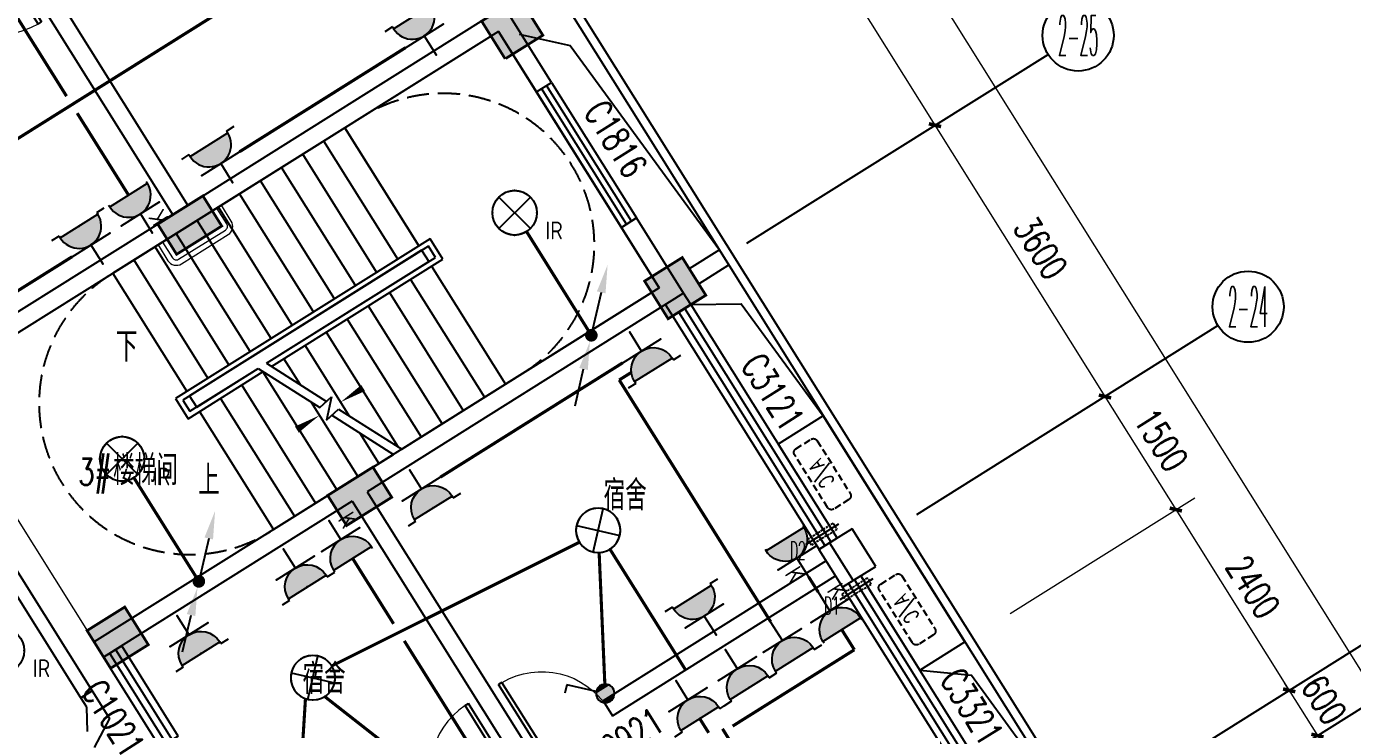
# Model space of a CAD drawing. Extents: x -9422388 to 15610651, y -1992469 to 953794.
# Drawn here: x -2627196 to -2612281, y -198833 to -190929 of the extents above; entities that cross this region are included whole.
import ezdxf
from ezdxf.enums import TextEntityAlignment as Align

# ---------------------------------------------------------------- set-up
doc = ezdxf.new("R2010")
doc.units = 0
doc.header["$LTSCALE"] = 1000
for name, pattern in [('( Hidden )', [0.375, 0.25, -0.125]), ('ACAD_ISO04W100', [30, 24, -3, 0, -3]), ('DASH', [0.35, 0.25, -0.1])]:
    doc.linetypes.add(name, pattern=pattern)
for name, color, linetype in [('A-ANNO-TEXT', 7, 'Continuous'), ('A-ELEV-LIN-0.3', 30, 'Continuous'), ('A-ELEV-LIN-0.4', 40, 'Continuous'), ('A-FLOR-HVAC', 4, 'Continuous'), ('A-FLOR-OTHER1-ON', 253, 'Continuous'), ('A-FLOR-OTHER2-ON', 83, 'Continuous'), ('A-SECT-DOOR', 141, 'Continuous'), ('AXIS', 3, 'Continuous'), ('AXIS_TEXT', 7, 'Continuous'), ('C-KZ', 2, 'Continuous'), ('C-Z-HATCH', 253, 'Continuous'), ('CABLETRAY', 4, 'Continuous'), ('COLUMN', 9, 'Continuous'), ('DIM_SYMB', 3, 'Continuous'), ('EQUIP-插座', 3, 'Continuous'), ('EQUIP-照明', 3, 'Continuous'), ('LWIRE', 4, 'Continuous'), ('PUB_TEXT', 7, 'Continuous'), ('STAIR', 2, 'Continuous'), ('TEL_TEXT', 7, 'Continuous'), ('WALL', 9, 'Continuous'), ('WINDOW', 4, 'Continuous'), ('WINDOW_TEXT', 7, 'Continuous'), ('WIRE-插座', 5, 'Continuous'), ('WIRE-照明', 1, 'Continuous')]:
    doc.layers.add(name, color=color, linetype=linetype)
doc.layers.add('建筑底图', color=8, linetype='Continuous', lineweight=5)
doc.styles.add('_SIMPLEX', font='SIMPLEX.shx', dxfattribs={"width": 0.7})
doc.styles.add('_TCH_AXIS', font='COMPLEX', dxfattribs={"bigfont": 'GBCBIG'})
doc.styles.add('_TCH_DIM', font='SIMPLEX', dxfattribs={"bigfont": 'GBCBIG'})
doc.styles.add('_TCH_DIM_T3', font='SIMPLEX', dxfattribs={"width": 0.705882, "bigfont": 'GBCBIG'})
doc.styles.add('_TCH_WINDOW', font='SIMPLEX', dxfattribs={"height": 3.5, "bigfont": 'GBCBIG'})
doc.styles.add('_TEL_ATTDEF', font='GBENOR', dxfattribs={"width": 0.8, "height": 3, "bigfont": 'GBCBIG'})
doc.styles.add('_TEL_DIM', font='SIMPLEX', dxfattribs={"width": 0.8, "height": 3.5, "bigfont": 'HZTXT'})
doc.styles.add('COMPLEX', font='COMPLEX')
doc.styles.get("Standard").update_dxf_attribs({"font": 'gbenor.shx', "bigfont": 'gbcbig.shx'})
doc.dimstyles.new('_TCH_ARCH&&100', dxfattribs={"dimtxt": 297.5, "dimasz": 100, "dimexe": 250, "dimexo": 300, "dimgap": 126.25, "dimtad": 1, "dimdec": 0, "dimzin": 0, "dimdsep": 46, "dimtxsty": '_TCH_DIM_T3', "dimblk": 'ARCHTICK', "dimcen": 0.09, "dimclrt": 7, "dimazin": 2, "dimtfac": 1, "dimtdec": 0, "dimtix": 1, "dimtmove": 2, "dimatfit": 3, "dimfxl": 0, "dimtolj": 1, "dimtzin": 0, "dimarcsym": 0})

# ---------------------------------------------------------------- blocks, each defined once
blk = doc.blocks.new('KTWJ1')
at = {"layer": 'A-FLOR-HVAC', "color": 0, "linetype": '( Hidden )', "ltscale": 0.3}
blk.add_lwpolyline([(152982, -14209, 0.414214), (153032, -14259), (153732, -14259, 0.414214), (153782, -14209), (153782, -14009, 0.414214), (153732, -13959), (153032, -13959, 0.414214), (152982, -14009)], format="xyb", close=True, dxfattribs=at)
at = {"layer": 'A-FLOR-HVAC', "color": 0, "style": '_TCH_WINDOW', "width": 0.705882}
blk.add_text('A/C', height=170, dxfattribs=at).set_placement((153214, -14188))
blk = doc.blocks.new('KTB')
at = {"layer": 'A-SECT-DOOR', "color": 0}
blk.add_lwpolyline([(1070215, -391675), (1070879, -392734), (1071387, -392416), (1069794, -389874), (1069286, -390192), (1069950, -391252)], dxfattribs=at)
at = {"layer": 'A-FLOR-HVAC', "color": 8, "xscale": -1}
for p, rotation in [((976372, -268060), 122.0782976835921), ((977325, -269581), 122.0782976836109)]:
    blk.add_blockref('KTWJ1', p, dxfattribs=dict(at, rotation=rotation))
blk = doc.blocks.new('宿舍楼柱网1')
at = {"layer": 'C-Z-HATCH'}
h = blk.add_hatch(color=0, dxfattribs=at)
h.dxf.hatch_style = 1
h.paths.add_polyline_path([(653505, 155340), (653929, 155605), (653664, 156029), (653240, 155764)])
h = blk.add_hatch(color=0, dxfattribs=at)
h.dxf.hatch_style = 1
h.paths.add_polyline_path([(649809, 153142), (650317, 153460), (650105, 153799), (649597, 153481)])
h = blk.add_hatch(color=0, dxfattribs=at)
h.dxf.hatch_style = 1
h.paths.add_polyline_path([(655338, 152417), (655762, 152682), (655497, 153106), (655073, 152841)])
h = blk.add_hatch(color=0, dxfattribs=at)
h.dxf.hatch_style = 1
h.paths.add_polyline_path([(651721, 150092), (652229, 150410), (652017, 150749), (651509, 150431)])
h = blk.add_hatch(color=0, dxfattribs=at)
h.dxf.hatch_style = 1
h.paths.add_polyline_path([(649067, 148487), (649491, 148752), (649226, 149176), (648802, 148911)])
at = {"layer": 'C-KZ', "color": 0, "const_width": 30}
for points in [[(653510, 155343), (653929, 155605), (653664, 156029), (653240, 155764), (653505, 155340)], [(649809, 153142), (650317, 153460), (650105, 153799), (649597, 153481), (649809, 153142)], [(655338, 152417), (655762, 152682), (655497, 153106), (655073, 152841), (655338, 152417)], [(651721, 150092), (652229, 150410), (652017, 150749), (651509, 150431), (651721, 150092)], [(649067, 148487), (649491, 148752), (649226, 149176), (648802, 148911), (649067, 148487)]]:
    blk.add_lwpolyline(points, dxfattribs=at)
blk = doc.blocks.new('A$C0CF77FE4')
at = {"layer": 'A-FLOR-OTHER2-ON', "color": 0, "linetype": 'ACAD_ISO04W100', "ltscale": 5}
blk.add_line((40, 440), (40, 0), dxfattribs=at)
at = {"layer": 'A-FLOR-OTHER2-ON', "color": 0, "linetype": 'DASH', "ltscale": 0.1}
blk.add_lwpolyline([(0, 390), (80, 390), (80, 50), (0, 50)], close=True, dxfattribs=at)
blk = doc.blocks.new('$DorLib2D$00000001')
at = {"color": 0}
for p, q in [((0.45, 0.975), (0.5, 0.975)), ((0.45, 0), (0.45, 0.975)), ((0.5, 0), (0.5, 0.975)), ((0.5, 0), (0.45, 0))]:
    blk.add_line(p, q, dxfattribs=at)
at = {"color": 0, "lineweight": 13}
blk.add_arc((0.475, 0), 0.975, 91.4693, 180, dxfattribs=at)
blk = doc.blocks.new('$TCHSYS$WIN2D')
at = {"color": 0}
for p, q in [((-0.5, 0.5), (0.5, 0.5)), ((-0.5, 0.5), (-0.5, -0.5)), ((0.5, 0.5), (0.5, -0.5)), ((0.5, 0.1667), (-0.5, 0.1667)), ((0.5, -0.1667), (-0.5, -0.1667)), ((-0.5, -0.5), (0.5, -0.5))]:
    blk.add_line(p, q, dxfattribs=at)
blk = doc.blocks.new('_ArchTick')
at = {"color": 0, "linetype": 'ByBlock', "const_width": 0.4}
blk.add_lwpolyline([(-0.5, -0.5), (0.5, 0.5)], dxfattribs=at)
blk = doc.blocks.new('*D639')
at = {"layer": 'AXIS', "color": 0, "lineweight": -2, "transparency": 16777216}
for p, q in [((1919589, -372524), (1922343, -370798)), ((1922131, -370931), (1935992, -393046)), ((1933450, -394639), (1936204, -392913))]:
    blk.add_line(p, q, dxfattribs=at)
at = {"layer": 'Defpoints', "color": 0, "transparency": 16777216}
for p in [(1919335, -372683), (1935992, -393046), (1933196, -394798)]:
    blk.add_point(p, dxfattribs=at)
at = {"layer": 'AXIS', "color": 0, "lineweight": -2, "transparency": 16777216, "xscale": 100, "yscale": 100, "zscale": 100}
for p, rotation in [((1922131, -370931), 122.0782976762225), ((1935992, -393046), 302.0782976762225)]:
    blk.add_blockref('_ArchTick', p, dxfattribs=dict(at, rotation=rotation))
at = {"layer": 'AXIS', "color": 7, "transparency": 16777216, "insert": (1929295, -381842), "char_height": 297.5, "attachment_point": 5, "rotation": 302.0783, "style": '_TCH_DIM_T3'}
blk.add_mtext('\\A1;26100', dxfattribs=at)
blk = doc.blocks.new('*D640')
at = {"layer": 'AXIS', "color": 0, "lineweight": -2, "transparency": 16777216}
for p, q in [((1933131, -394131), (1935207, -392830)), ((1934996, -392962), (1934942, -392878)), ((1934996, -392962), (1935314, -393471)), ((1933450, -394639), (1935526, -393338)), ((1935314, -393471), (1935367, -393555))]:
    blk.add_line(p, q, dxfattribs=at)
at = {"layer": 'Defpoints', "color": 0, "transparency": 16777216}
for p in [(1935314, -393471), (1932877, -394290), (1933196, -394798)]:
    blk.add_point(p, dxfattribs=at)
at = {"layer": 'AXIS', "color": 0, "lineweight": -2, "transparency": 16777216, "xscale": 100, "yscale": 100, "zscale": 100}
for p, rotation in [((1934996, -392962), 302.0782976762146), ((1935314, -393471), 122.0782976762145)]:
    blk.add_blockref('_ArchTick', p, dxfattribs=dict(at, rotation=rotation))
at = {"layer": 'AXIS', "color": 7, "transparency": 16777216, "insert": (1935388, -393070), "char_height": 297.5, "attachment_point": 5, "rotation": 302.0783, "style": '_TCH_DIM_T3'}
blk.add_mtext('\\A1;600', dxfattribs=at)
blk = doc.blocks.new('*D641')
at = {"layer": 'AXIS', "color": 0, "lineweight": -2, "transparency": 16777216}
for p, q in [((1931857, -392097), (1933933, -390796)), ((1933721, -390929), (1934996, -392962)), ((1933131, -394131), (1935207, -392830))]:
    blk.add_line(p, q, dxfattribs=at)
at = {"layer": 'Defpoints', "color": 0, "transparency": 16777216}
for p in [(1931603, -392256), (1934996, -392962), (1932877, -394290)]:
    blk.add_point(p, dxfattribs=at)
at = {"layer": 'AXIS', "color": 0, "lineweight": -2, "transparency": 16777216, "xscale": 100, "yscale": 100, "zscale": 100}
for p, rotation in [((1933721, -390929), 122.0782976762265), ((1934996, -392962), 302.0782976762264)]:
    blk.add_blockref('_ArchTick', p, dxfattribs=dict(at, rotation=rotation))
at = {"layer": 'AXIS', "color": 7, "transparency": 16777216, "insert": (1934591, -391799), "char_height": 297.5, "attachment_point": 5, "rotation": 302.0783, "style": '_TCH_DIM_T3'}
blk.add_mtext('\\A1;2400', dxfattribs=at)
blk = doc.blocks.new('*D642')
at = {"layer": 'AXIS', "color": 0, "lineweight": -2, "transparency": 16777216}
for p, q in [((1931060, -390826), (1933136, -389525)), ((1932924, -389658), (1933721, -390929)), ((1931857, -392097), (1933933, -390796))]:
    blk.add_line(p, q, dxfattribs=at)
at = {"layer": 'Defpoints', "color": 0, "transparency": 16777216}
for p in [(1930806, -390985), (1933721, -390929), (1931603, -392256)]:
    blk.add_point(p, dxfattribs=at)
at = {"layer": 'AXIS', "color": 0, "lineweight": -2, "transparency": 16777216, "xscale": 100, "yscale": 100, "zscale": 100}
for p, rotation in [((1932924, -389658), 122.0782976762215), ((1933721, -390929), 302.0782976762216)]:
    blk.add_blockref('_ArchTick', p, dxfattribs=dict(at, rotation=rotation))
at = {"layer": 'AXIS', "color": 7, "transparency": 16777216, "insert": (1933556, -390147), "char_height": 297.5, "attachment_point": 5, "rotation": 302.0783, "style": '_TCH_DIM_T3'}
blk.add_mtext('\\A1;1500', dxfattribs=at)
blk = doc.blocks.new('*D643')
at = {"layer": 'AXIS', "color": 0, "lineweight": -2, "transparency": 16777216}
for p, q in [((1929148, -387776), (1931224, -386475)), ((1931012, -386607), (1932924, -389658)), ((1931060, -390826), (1933136, -389525))]:
    blk.add_line(p, q, dxfattribs=at)
at = {"layer": 'Defpoints', "color": 0, "transparency": 16777216}
for p in [(1928894, -387935), (1932924, -389658), (1930806, -390985)]:
    blk.add_point(p, dxfattribs=at)
at = {"layer": 'AXIS', "color": 0, "lineweight": -2, "transparency": 16777216, "xscale": 100, "yscale": 100, "zscale": 100}
for p, rotation in [((1931012, -386607), 122.0782976762219), ((1932924, -389658), 302.0782976762218)]:
    blk.add_blockref('_ArchTick', p, dxfattribs=dict(at, rotation=rotation))
at = {"layer": 'AXIS', "color": 7, "transparency": 16777216, "insert": (1932201, -387987), "char_height": 297.5, "attachment_point": 5, "rotation": 302.0783, "style": '_TCH_DIM_T3'}
blk.add_mtext('\\A1;3600', dxfattribs=at)
blk = doc.blocks.new('*D644')
at = {"layer": 'AXIS', "color": 0, "lineweight": -2, "transparency": 16777216}
for p, q in [((1927237, -384725), (1929312, -383424)), ((1929101, -383557), (1931012, -386607)), ((1929148, -387776), (1931224, -386475))]:
    blk.add_line(p, q, dxfattribs=at)
at = {"layer": 'Defpoints', "color": 0, "transparency": 16777216}
for p in [(1926982, -384885), (1931012, -386607), (1928894, -387935)]:
    blk.add_point(p, dxfattribs=at)
at = {"layer": 'AXIS', "color": 0, "lineweight": -2, "transparency": 16777216, "xscale": 100, "yscale": 100, "zscale": 100}
for p, rotation in [((1929101, -383557), 122.0782976762216), ((1931012, -386607), 302.0782976762216)]:
    blk.add_blockref('_ArchTick', p, dxfattribs=dict(at, rotation=rotation))
at = {"layer": 'AXIS', "color": 7, "transparency": 16777216, "insert": (1930290, -384936), "char_height": 297.5, "attachment_point": 5, "rotation": 302.0783, "style": '_TCH_DIM_T3'}
blk.add_mtext('\\A1;3600', dxfattribs=at)
blk = doc.blocks.new('_AXISO')
at = {"color": 0}
blk.add_circle((0, 0), 0.5, dxfattribs=at)
at = {"layer": 'AXIS_TEXT', "color": 0, "style": 'COMPLEX', "width": 1.041667}
blk.add_attdef('A', text='', height=0.56, dxfattribs=at).set_placement((-0.25, -0.28), (0.25, -0.28), align=Align.FIT)
blk = doc.blocks.new('$equip$00002530')
for p, q in [((-0.354, 0.354), (0.354, -0.354)), ((0.354, 0.354), (-0.354, -0.354))]:
    blk.add_line(p, q)
at = {"const_width": 0.04}
blk.add_lwpolyline([(0, 0.5, -1), (0, -0.5, -1), (0, 0.5, -2.479085)], format="xyb", dxfattribs=at)
blk.add_circle((0, 0), 0.5)
for p in [(0, 0.5), (-0.5, 0), (0.5, 0), (0, -0.5)]:
    blk.add_point(p)
at = {"color": 7, "style": '_TEL_DIM', "flags": 1}
blk.add_attdef('A', text='', height=0.00002, dxfattribs=at).set_placement((0, 0), align=Align.MIDDLE_CENTER)
at = {"color": 7, "style": '_TEL_DIM'}
blk.add_attdef('$TEXT$', text='', height=0.4, dxfattribs=at).set_placement((0.887, -0.396), align=Align.MIDDLE_CENTER)
blk = doc.blocks.new('$TelecSys$00000079')
for p, q in [((0.7, 0.7), (0, 0)), ((0.104, 0.104), (0.104, 0.104)), ((-0.104, -0.104), (-0.104, -0.104))]:
    blk.add_line(p, q)
at = {"const_width": 0.142}
blk.add_lwpolyline([(-0.071, 0, 1), (0.071, 0, 1)], format="xyb", close=True, dxfattribs=at)
blk.add_solid([(0.63, 0.77), (0.77, 0.63), (1.15, 1.15)])
at = {"width": 0.8, "flags": 9}
blk.add_attdef('A', (0, 0), '', height=0.00002, dxfattribs=at)
blk = doc.blocks.new('$TelecSys$00000081')
for p, q in [((0.104, 0.104), (0.104, 0.104)), ((-0.104, -0.104), (-0.104, -0.104)), ((-1.15, -1.15), (-0.55, -0.55))]:
    blk.add_line(p, q)
at = {"const_width": 0.142}
blk.add_lwpolyline([(0.071, 0, 1), (-0.071, 0, 1)], format="xyb", close=True, dxfattribs=at)
blk.add_solid([(-0.62, -0.48), (-0.48, -0.62), (-0.1, -0.1)])
at = {"width": 0.8, "flags": 9}
blk.add_attdef('A', (0, 0), '', height=0.00002, rotation=180, dxfattribs=at)
blk = doc.blocks.new('$equip$00002539')
for p, q in [((-0.354, 0.354), (0.354, -0.354)), ((0.354, 0.354), (-0.354, -0.354))]:
    blk.add_line(p, q)
at = {"const_width": 0.04}
blk.add_lwpolyline([(-0.5, 0, 1), (0.5, 0, 1), (-0.5, 0, 0.911406)], format="xyb", dxfattribs=at)
blk.add_circle((0, 0), 0.5)
for p in [(0, 0.5), (-0.5, 0), (0.5, 0), (0, -0.5)]:
    blk.add_point(p)
at = {"color": 7, "style": '_TEL_DIM', "flags": 1}
blk.add_attdef('A', text='', height=0.00002, dxfattribs=at).set_placement((0, 0), align=Align.MIDDLE_CENTER)
blk = doc.blocks.new('$equip$00001240')
for p, q in [((-0.5, 1.05), (-0.7, 1.05)), ((-0.5, 1.05), (-0.5, 1)), ((-0.5, 1), (0.5, 1)), ((0.5, 1.05), (0.7, 1.05)), ((0.5, 1.05), (0.5, 1)), ((-0.5, 0.5), (0.5, 0.5)), ((0, 0.5), (0, 0))]:
    blk.add_line(p, q)
blk.add_arc((0, 1), 0.5, 180, 0)
for points in [[(0.433, 0.75), (-0.433, 0.75), (0.5, 1), (-0.5, 1)], [(0.25, 0.567), (-0.25, 0.567), (0.433, 0.75), (-0.433, 0.75)], [(0, 0.5), (0, 0.5), (0.25, 0.567), (-0.25, 0.567)]]:
    blk.add_solid(points)
at = {"layer": 'EQUIP-照明'}
for p in [(0, 1), (-0.5, 0.5), (0.5, 0.5), (0, 0)]:
    blk.add_point(p, dxfattribs=at)
at = {"layer": 'EQUIP-照明', "flags": 9}
blk.add_attdef('A', (0, 0), '', height=0.00002, dxfattribs=at)
blk = doc.blocks.new('$equip$00001764')
for p, q in [((-0.5, 1.05), (-0.5, 1)), ((-0.5, 1), (0.5, 1)), ((0.5, 1.05), (0.5, 1)), ((0.5, 0.5), (-0.5, 0.5)), ((0, 0.5), (0, 0))]:
    blk.add_line(p, q)
blk.add_arc((0, 1), 0.5, 180, 0)
for p in [(-0.5, 0.5), (0.5, 0.5), (0, 0)]:
    blk.add_point(p)
for points in [[(0.433, 0.75), (-0.433, 0.75), (0.5, 1), (-0.5, 1)], [(0.25, 0.567), (-0.25, 0.567), (0.433, 0.75), (-0.433, 0.75)], [(0, 0.5), (0, 0.5), (0.25, 0.567), (-0.25, 0.567)]]:
    blk.add_solid(points)
at = {"color": 7, "style": '_TEL_DIM'}
blk.add_attdef('$TEXT$', text='', height=0.4, dxfattribs=at).set_placement((0.303, 0.211), align=Align.MIDDLE_CENTER)
at = {"color": 7, "style": '_TEL_DIM', "flags": 1}
blk.add_attdef('A', text='', height=0.00002, dxfattribs=at).set_placement((0, 0), align=Align.MIDDLE_CENTER)
blk = doc.blocks.new('$equip$00001962')
for p, q in [((0.147, 0.356), (0.625, 0.833)), ((0.625, 0.833), (0.766, 0.692))]:
    blk.add_line(p, q)
blk.add_circle((0, 0.208), 0.208)
for p in [(0, 0.417), (-0.208, 0.208), (0, 0), (0.208, 0.208)]:
    blk.add_point(p)
for points in [[(-0.18, 0.313), (0.18, 0.313), (-0.208, 0.208), (0.208, 0.208)], [(-0.104, 0.389), (0.104, 0.389), (-0.18, 0.313), (0.18, 0.313)], [(0, 0.417), (0, 0.417), (-0.104, 0.389), (0.104, 0.389)], [(-0.18, 0.104), (0.18, 0.104), (-0.208, 0.208), (0.208, 0.208)], [(-0.104, 0.028), (0.104, 0.028), (-0.18, 0.104), (0.18, 0.104)], [(0, 0), (0, 0), (-0.104, 0.028), (0.104, 0.028)]]:
    blk.add_solid(points)
at = {"layer": 'TEL_TEXT', "style": '_TEL_DIM', "flags": 1}
blk.add_attdef('A', text='', height=0.00002, dxfattribs=at).set_placement((0, 0), align=Align.MIDDLE_CENTER)
blk = doc.blocks.new('4444')
at = {"color": 8}
for points in [[(1922273.2, -387953.1), (1922384.5, -388131.2, 0.4142136), (1922536, -388166.2), (1923061.8, -387837.7, 0.4142136), (1923096.8, -387686.1), (1922985.5, -387508)], [(1922324.1, -387921.3), (1922435.3, -388099.4, 0.4142136), (1922504.2, -388115.3), (1923030, -387786.8, 0.4142136), (1923045.9, -387717.9), (1922934.6, -387539.8)]]:
    blk.add_lwpolyline(points, format="xyb", dxfattribs=at)
blk.add_lwpolyline([(1919748.4, -389536.7), (1921554.1, -392417.6)], dxfattribs=at)
at = {"layer": 'A-ELEV-LIN-0.3', "color": 8}
for points in [[(1910300.1, -378228), (1910300.1, -378228, -0.4142136), (1910521.4, -377263.1), (1917469.5, -372908.3, -0.4142136), (1919537.1, -373382.6), (1932807.3, -394555, -0.2728148), (1932848.7, -396077.9), (1928630, -403701.1, -0.2728148), (1927317.5, -404474.7), (1876130.2, -404474.7, -0.4142134), (1874530.2, -402874.7), (1874530.2, -394774.7, -0.4142137), (1875230.2, -394074.7), (1875230.2, -394074.7)], [(1910384.8, -378174.9), (1910384.8, -378174.9, -0.4142136), (1910574.5, -377347.8), (1917522.6, -372993, -0.4142136), (1919452.3, -373435.7), (1932722.6, -394608.1, -0.2728148), (1932761.2, -396029.5), (1928542.5, -403652.6, -0.2728148), (1927317.5, -404374.7), (1904330.2, -404374.7)]]:
    blk.add_lwpolyline(points, format="xyb", dxfattribs=at)
blk.add_lwpolyline([(1928693.1, -388179.2), (1928586.9, -388009.7), (1928248, -388222.1), (1928354.2, -388391.6)], close=True, dxfattribs=at)
at = {"layer": 'A-ELEV-LIN-0.4', "color": 8}
for points in [[(1926336.2, -385585.2), (1926908.4, -385711.6), (1928586.9, -388009.7)], [(1928264.6, -388625.2), (1928830.6, -388615.6), (1929755.2, -389873.8)], [(1930840.1, -392734.4), (1931424.3, -392791.7), (1932570, -394364.6)]]:
    blk.add_lwpolyline(points, dxfattribs=at)
at = {"layer": 'A-FLOR-OTHER1-ON', "color": 8, "linetype": 'DASH'}
for centre, start, end in [((1925481, -387950), 302.07807, 122.0783), ((1922634, -389734.5), 122.07818, 302.0783)]:
    blk.add_arc(centre, 1700, start, end, dxfattribs=at)
at = {"layer": 'AXIS', "color": 8}
for p, q in [((1928894.2, -387935.1), (1932283.5, -385810.8)), ((1930806.1, -390985.5), (1934195.4, -388861.2)), ((1932877.3, -394290), (1936266.6, -392165.7)), ((1933195.9, -394798.4), (1936585.2, -392674.1))]:
    blk.add_line(p, q, dxfattribs=at)
at = {"layer": 'COLUMN', "color": 8}
for p, q in [((1930080.2, -391145.4), (1929826, -391304.7)), ((1930345.7, -391569), (1930080.2, -391145.4)), ((1929826, -391304.7), (1930091.5, -391728.4)), ((1930091.5, -391728.4), (1930345.7, -391569))]:
    blk.add_line(p, q, dxfattribs=at)
at = {"layer": 'DIM_SYMB', "color": 8}
for points in [[(1922077.9, -389035.6, 0, 0, 0), (1925670.6, -386783.8, 0, 0, 0), (1926613.3, -388287.8, 0, 0, 0), (1924325.5, -389721.7, 0, 80, 0), (1924579.7, -389562.4, 0, 0, 0)], [(1923020.6, -390539.6, 0, 0, 0), (1924088.2, -389870.4, 0, 80, 0), (1923834, -390029.7, 0, 0, 0)]]:
    blk.add_lwpolyline(points, format="xyseb", dxfattribs=at)
at = {"layer": 'STAIR', "color": 8}
for p, q in [((1926103.4, -385553.7), (1924374.8, -386637.1)), ((1927909, -388434.6), (1926103.4, -385553.7)), ((1924374.8, -386637.1), (1921765.1, -388272.8)), ((1925206, -387963.1), (1924374.8, -386637.1)), ((1924374.8, -386637.1), (1925206, -387963.1)), ((1924968.7, -388111.8), (1924137.6, -386785.8)), ((1924731.5, -388260.5), (1923900.3, -386934.5)), ((1924494.2, -388409.2), (1923663.1, -387083.2)), ((1924257, -388557.9), (1923425.8, -387231.9)), ((1924019.7, -388706.6), (1923188.6, -387380.6)), ((1923782.5, -388855.3), (1922951.3, -387529.3)), ((1923545.2, -389004), (1922714.1, -387678)), ((1925333.1, -387883.5), (1922469.1, -389678.5)), ((1923308, -389152.7), (1922476.8, -387826.7)), ((1925476.4, -388112.2), (1925333.1, -387883.5)), ((1923070.7, -389301.4), (1922239.6, -387975.4)), ((1925314.1, -387966.2), (1922551.8, -389697.5)), ((1925237.8, -388014), (1922628.1, -389649.7)), ((1925237.8, -388014), (1925317.5, -388141.1)), ((1925393.7, -388093.3), (1925314.1, -387966.2)), ((1922833.5, -389450.1), (1922002.3, -388124.1)), ((1923494.4, -389283.7), (1925393.7, -388093.3)), ((1923494.4, -389283.7), (1925317.5, -388141.1)), ((1923550.4, -389319.4), (1925476.4, -388112.2)), ((1925349.3, -388191.9), (1926180.5, -389518)), ((1925349.3, -388191.9), (1926180.5, -389518)), ((1922596.2, -389598.8), (1921765.1, -388272.8)), ((1925112.1, -388340.6), (1925943.2, -389666.7)), ((1924874.8, -388489.3), (1925706, -389815.4)), ((1926180.5, -389518), (1927909, -388434.6)), ((1924637.6, -388638), (1925468.7, -389964.1)), ((1924400.3, -388786.7), (1925231.5, -390112.8)), ((1924163.1, -388935.4), (1924969.3, -390221.6)), ((1923925.8, -389084.1), (1924419.8, -389872.2)), ((1923688.6, -389232.8), (1923870.4, -389522.8)), ((1922612.5, -389907.3), (1923456.6, -389378.2)), ((1922631.5, -389824.6), (1923400.5, -389342.6)), ((1922707.7, -389776.8), (1923400.5, -389342.6)), ((1923400.5, -389342.6), (1924092.9, -389782.9)), ((1923451.3, -389381.5), (1924282.5, -390707.6)), ((1923494.4, -389283.7), (1924169.2, -389712.9)), ((1923214.1, -389530.2), (1924045.2, -390856.3)), ((1925013.2, -390249.6), (1926180.5, -389518)), ((1922469.1, -389678.5), (1922612.5, -389907.3)), ((1922551.8, -389697.5), (1922631.5, -389824.6)), ((1922707.7, -389776.8), (1922628.1, -389649.7)), ((1922976.8, -389678.9), (1923808, -391005)), ((1923993.9, -389719.9), (1924519.7, -390558.9)), ((1924092.9, -389782.9), (1924224.4, -389662.2)), ((1924224.4, -389662.2), (1924166.4, -389924.8)), ((1922739.6, -389827.6), (1923570.7, -391153.7)), ((1924166.4, -389924.8), (1924304, -389798.6)), ((1924227.7, -389868.6), (1924919.3, -390308.4)), ((1924304, -389798.6), (1925013.2, -390249.6)), ((1924543.3, -390069.3), (1924757, -390410.2)), ((1923570.7, -391153.7), (1924919.3, -390308.4))]:
    blk.add_line(p, q, dxfattribs=at)
at = {"layer": 'WALL', "color": 8}
for p, q in [((1920802.2, -384627.6), (1922607.9, -387508.5)), ((1920632.7, -384733.8), (1922438.4, -387614.7)), ((1926166.6, -385278), (1922607.9, -387508.5)), ((1926697.7, -386125.3), (1926166.6, -385278)), ((1926103.4, -385553.7), (1922629.3, -387731.1)), ((1926103.4, -385553.7), (1926528.2, -386231.5)), ((1926528.2, -386231.5), (1926697.7, -386125.3)), ((1922438.4, -387614.7), (1919642.2, -389367.3)), ((1922629.3, -387731.1), (1919748.4, -389536.7)), ((1927653.6, -387650.5), (1927484.2, -387756.7)), ((1927484.2, -387756.7), (1927909, -388434.6)), ((1928184.7, -388497.8), (1927653.6, -387650.5)), ((1927909, -388434.6), (1924435, -390612)), ((1928184.7, -388497.8), (1924625.9, -390728.3)), ((1928264.4, -388624.9), (1928184.7, -388497.8)), ((1927981.3, -388625.3), (1928061, -388752.4)), ((1928061, -388752.4), (1928264.4, -388624.9)), ((1924435, -390612), (1921554.1, -392417.6)), ((1924625.9, -390728.3), (1926431.6, -393609.2)), ((1924456.5, -390834.5), (1921660.3, -392587.1)), ((1924456.5, -390834.5), (1926262.1, -393715.4)), ((1929826, -391304.7), (1929707.3, -391379.1)), ((1929787, -391506.2), (1927278.9, -393078.1)), ((1929707.3, -391379.1), (1929840.1, -391590.9)), ((1929840.1, -391590.9), (1929972.9, -391802.7)), ((1927385.1, -393247.6), (1929893.2, -391675.6)), ((1929972.9, -391802.7), (1930091.5, -391728.4)), ((1921660.3, -392587.1), (1921554.1, -392417.6)), ((1921660.3, -392587.1), (1921863.7, -392459.6)), ((1927278.9, -393078.1), (1927385.1, -393247.6))]:
    blk.add_line(p, q, dxfattribs=at)
at = {"color": 8}
blk.add_blockref('宿舍楼柱网1', (1272672.3, -541201.1), dxfattribs=at)
at = {"layer": 'A-FLOR-OTHER2-ON', "color": 8, "linetype": 'DASH', "rotation": 122.0783001587689}
blk.add_blockref('A$C0CF77FE4', (1929951.7, -391123.5), dxfattribs=at)
at = {"layer": 'A-FLOR-OTHER2-ON', "color": 8, "linetype": 'DASH', "xscale": -1, "rotation": 122.0783001587689}
blk.add_blockref('A$C0CF77FE4', (1930295.7, -391672.3), dxfattribs=at)
at = {"layer": 'A-SECT-DOOR', "color": 8}
blk.add_blockref('KTB', (859961, 0), dxfattribs=at)
at = {"layer": 'AXIS', "color": 8}
ref = blk.add_blockref('_AXISO', (1932622.4, -385598.4), dxfattribs=dict(at, xscale=800, yscale=800, zscale=800))
ref.add_attrib('A', '2-25', dxfattribs={"layer": 'AXIS_TEXT', "color": 8, "height": 452.55, "style": '_TCH_AXIS', "width": 0.2625}).set_placement((1932396.1, -385824.6), (1932848.7, -385824.6), align=Align.FIT)
ref = blk.add_blockref('_AXISO', (1934534.3, -388648.7), dxfattribs=dict(at, xscale=800, yscale=800, zscale=800))
ref.add_attrib('A', '2-24', dxfattribs={"layer": 'AXIS_TEXT', "color": 8, "height": 452.55, "style": '_TCH_AXIS', "width": 0.256098}).set_placement((1934308, -388875), (1934760.6, -388875), align=Align.FIT)
at = {"layer": 'WINDOW', "color": 8}
ref = blk.add_blockref('$DorLib2D$00000001', (1920113.6, -384941.2), dxfattribs=dict(at, xscale=-900, yscale=900, zscale=-900, rotation=212.0782976762193))
ref.add_attrib('A', 'M0921', (1919870.6, -384826.5), dxfattribs={"layer": 'WINDOW_TEXT', "color": 8, "height": 297.5, "rotation": 32.0783, "style": '_TCH_WINDOW', "width": 0.705882})
ref = blk.add_blockref('$TCHSYS$WIN2D', (1927090.9, -386941), dxfattribs=dict(at, xscale=1800, yscale=-200, zscale=1800, rotation=302.078297676223))
ref.add_attrib('A', 'C1816', (1927054.3, -386456.5), dxfattribs={"layer": 'WINDOW_TEXT', "color": 8, "height": 297.5, "rotation": 302.0783, "style": '_TCH_WINDOW', "width": 0.705882})
ref = blk.add_blockref('$TCHSYS$WIN2D', (1928985.9, -390002), dxfattribs=dict(at, xscale=3100, yscale=240, zscale=3100, rotation=302.0782976762235))
ref.add_attrib('A', 'C3121', (1928820, -389303.3), dxfattribs={"layer": 'WINDOW_TEXT', "color": 8, "height": 297.5, "rotation": 302.0783, "style": '_TCH_WINDOW', "width": 0.705882})
ref = blk.add_blockref('$TCHSYS$WIN2D', (1930937.6, -393115.9), dxfattribs=dict(at, xscale=-3250, yscale=240, zscale=-3250, rotation=302.078297676224))
ref.add_attrib('A', 'C3321', (1931059, -392839.3), dxfattribs={"layer": 'WINDOW_TEXT', "color": 8, "height": 297.5, "rotation": 302.0783, "style": '_TCH_WINDOW', "width": 0.705882})
ref = blk.add_blockref('$TCHSYS$WIN2D', (1922080.3, -393031.3), dxfattribs=dict(at, xscale=-1198.865223037758, yscale=240, zscale=-1198.865223037758, rotation=302.0782976762271))
ref.add_attrib('A', 'C1021', (1921401.9, -392972.7), dxfattribs={"layer": 'WINDOW_TEXT', "color": 8, "height": 297.5, "rotation": 302.0783, "style": '_TCH_WINDOW', "width": 0.705882})
ref = blk.add_blockref('$DorLib2D$00000001', (1926950.7, -393401.9), dxfattribs=dict(at, xscale=900, yscale=-900, zscale=900, rotation=212.078297675984))
ref.add_attrib('A', 'M0921', (1927199.4, -393890.2), dxfattribs={"layer": 'WINDOW_TEXT', "color": 8, "height": 297.5, "rotation": 32.0783, "style": '_TCH_WINDOW', "width": 0.705882})
ref = blk.add_blockref('$DorLib2D$00000001', (1925849.2, -394092.3), dxfattribs=dict(at, xscale=-900, yscale=-900, zscale=-900, rotation=212.0782976759845))
ref.add_attrib('A', 'M0921', (1925740.1, -394762.2), dxfattribs={"layer": 'WINDOW_TEXT', "color": 8, "height": 297.5, "rotation": 32.0783, "style": '_TCH_WINDOW', "width": 0.705882})
at = {"layer": 'A-ANNO-TEXT', "color": 8, "linetype": 'DASH', "style": '_SIMPLEX', "width": 0.5}
for s, p in [('D2', (1929381.5, -391490.1)), ('D1', (1929763.6, -392109.5))]:
    blk.add_text(s, height=200, dxfattribs=at).set_placement(p)
at = {"layer": 'DIM_SYMB', "color": 7, "style": '_TCH_DIM'}
for s, p in [('下', (1921799.1, -389266.3)), ('上', (1922723.1, -390770.3))]:
    blk.add_text(s, height=337.6, dxfattribs=at).set_placement(p)
at = {"layer": 'PUB_TEXT', "color": 8, "style": '_TCH_DIM', "width": 0.705882}
blk.add_text('3#', height=297.5, dxfattribs=at).set_placement((1921377.2, -390654.2))
at = {"layer": 'PUB_TEXT', "color": 8, "style": '_TCH_DIM'}
for s, p in [('楼梯间', (1921767.2, -390654.2)), ('宿舍', (1927284, -390936.9)), ('宿舍', (1923896.9, -393001.4))]:
    blk.add_text(s, height=337.59, dxfattribs=at).set_placement(p)
at = {"layer": 'AXIS', "color": 8}
for p1, p2, distance, picture, middle in [((1919334.8, -372683.3), (1933195.9, -394798.4), 3300, '*D639', (1929294.5, -381842.2)), ((1926982.3, -384884.7), (1928894.2, -387935.1), 2500, '*D644', (1930289.6, -384936.2)), ((1928894.2, -387935.1), (1930806.1, -390985.5), 2500, '*D643', (1932201.4, -387986.5)), ((1930806.1, -390985.5), (1931602.7, -392256.4), 2500, '*D642', (1933555.7, -390147.2)), ((1931602.7, -392256.4), (1932877.3, -394290), 2500, '*D641', (1934591.3, -391799.5)), ((1932877.3, -394290), (1933195.9, -394798.4), 2500, '*D640', (1935387.9, -393070.5))]:
    dim = blk.add_aligned_dim(p1=p1, p2=p2, distance=distance, dimstyle='_TCH_ARCH&&100', dxfattribs=at)
    dim.commit()
    dim.dimension.update_dxf_attribs({"geometry": picture, "text_midpoint": middle})

msp = doc.modelspace()

# ---------------------------------------------------------------- linework, layer by layer
at = {"layer": 'CABLETRAY'}
for p, q in [((-2633228.94297, -187594.62246), (-2626457.46489, -198398.37189)), ((-2626584.56336, -198478.03354), (-2633356.04144, -187674.28411)), ((-2626457.46489, -198398.37189), (-2626584.56336, -198478.03354)), ((-2626584.56336, -198478.03354), (-2626457.46489, -198398.37189)), ((-2626518.17865, -198583.94893), (-2626584.56336, -198478.03354)), ((-2626457.46489, -198398.37189), (-2626261.86831, -198710.44208)), ((-2626508.33591, -198855.18056), (-2626518.17865, -198583.94893)), ((-2626261.86831, -198710.44208), (-2626434.33073, -199035.86878))]:
    msp.add_line(p, q, dxfattribs=at)
at = {"layer": 'WIRE-插座', "linetype": 'Continuous', "const_width": 35}
for points in [[(-2626745.29315, -191712.5065), (-2628634.23361, -188698.74212)], [(-2622933.33053, -191167.32097), (-2624799.55975, -192337.01954)], [(-2626048.25375, -192824.61805), (-2626625.80067, -191903.15421)], [(-2626683.58276, -193517.87074), (-2627508.8755, -194035.1404)], [(-2620489.37539, -194710.28092), (-2622541.16124, -195996.29688)], [(-2620393.07311, -194818.45948), (-2620528.76901, -194903.5108)], [(-2620528.76901, -194903.5108), (-2618825.485, -197621.03078)], [(-2623527.70063, -196909.68673), (-2623066.52596, -197645.47206)], [(-2618397.88975, -197116.98485), (-2618291.67327, -197286.44889)], [(-2618026.13209, -197710.10899), (-2617883.90487, -197937.0267)], [(-2622946.4736, -197837.01069), (-2621528.27837, -200099.68317)], [(-2617883.90487, -197937.0267), (-2619253.38894, -198795.39033)], [(-2619622.90906, -198710.93501), (-2619522.63735, -198870.91442)]]:
    msp.add_lwpolyline(points, dxfattribs=at)
at = {"layer": 'WIRE-照明', "linetype": 'Continuous', "const_width": 35}
for points in [[(-2624805.55124, -190629.50337), (-2627559.35145, -192355.5058)], [(-2621571.14174, -193234.50461), (-2620842.50239, -194400.57134)], [(-2625987.57355, -196002.59292), (-2625257.34045, -197167.66431)], [(-2623762.00635, -198118.71678), (-2620977.36741, -196727.42153)], [(-2620754.68871, -196844.41544), (-2620690.41981, -198324.05583)], [(-2620632.76676, -196806.48099), (-2619775.96823, -198173.468)], [(-2624057.97525, -198486.90329), (-2624178.99427, -200420.2548)], [(-2623841.06581, -198463.31742), (-2622757.82466, -199311.918)], [(-2619367.30035, -198825.48089), (-2618772.22255, -199774.90318)]]:
    msp.add_lwpolyline(points, dxfattribs=at)

# ---------------------------------------------------------------- block references
at = {"layer": 'EQUIP-插座'}
for p, xscale, yscale, zscale, rotation in [((-2622588.73033, -191246.38234), 499.9999999999999, 499.9999999999999, 499.9999999999999, 32.07829767621818), ((-2624878.62112, -192681.61975), 499.9999999999999, 499.9999999999999, 499.9999999999999, 32.07829767621818), ((-2626338.98256, -193596.93211), 499.9999999999999, 499.9999999999999, 499.9999999999999, 32.07829767621829), ((-2620410.31593, -194365.68028), -500, 500.0000000000001, 500, 212.0786153462705), ((-2622885.76189, -195917.23742), -500, 500.0000000000001, 500, 212.0786153462705), ((-2624304.1759, -196806.2693), -500, 500.0000000000001, 500, 212.0786153462705), ((-2619439.03699, -197769.55391), -500.0000000000001, 500.0000000000001, 500, 32.0786153462705), ((-2625500.16836, -197555.89207), -500, 500.0000000000001, 500, 212.0786153462705), ((-2618825.485, -197621.03078), -500, 500.0000000000001, 500, 212.0786153462705), ((-2619332.82052, -197939.01795), -500, 500.0000000000001, 500, 212.0786153462705), ((-2619888.44818, -198287.27362), -500, 500.0000000000001, 500, 212.0786153462705)]:
    msp.add_blockref('$equip$00001240', p, dxfattribs=dict(at, xscale=xscale, yscale=yscale, zscale=zscale, rotation=rotation))
ref = msp.add_blockref('$equip$00001764', (-2625782.71491, -193248.27962), dxfattribs=dict(at, xscale=499.9999999999999, yscale=499.9999999999999, zscale=499.9999999999999, rotation=32.07829767621829))
ref.add_attrib('$TEXT$', 'K', dxfattribs={"layer": '0', "color": 7, "height": 200, "rotation": 122.078297676, "style": '_TEL_ATTDEF'}).set_placement((-2625710.35437, -193078.40425), align=Align.MIDDLE_CENTER)
ref = msp.add_blockref('$equip$00001764', (-2623793.24182, -196486.02664), dxfattribs=dict(at, xscale=-500, yscale=500.0000000000001, zscale=500, rotation=212.0786153462705))
ref.add_attrib('$TEXT$', 'K', dxfattribs={"layer": '0', "color": 7, "height": 200, "rotation": 302.07861535, "style": '_TEL_ATTDEF'}).set_placement((-2623580.56893, -196477.25008), align=Align.MIDDLE_CENTER)
ref = msp.add_blockref('$equip$00001764', (-2618397.88975, -197116.98485), dxfattribs=dict(at, xscale=-500.0000000000001, yscale=500.0000000000001, zscale=500, rotation=32.0786153462705))
ref.add_attrib('$TEXT$', 'K', dxfattribs={"layer": '0', "color": 7, "height": 200, "rotation": 302.07861535, "style": '_TEL_ATTDEF'}).set_placement((-2618554.07462, -197090.35592), align=Align.MIDDLE_CENTER)
ref = msp.add_blockref('$equip$00001764', (-2618291.67327, -197286.44889), dxfattribs=dict(at, xscale=-500, yscale=500.0000000000001, zscale=500, rotation=212.0786153462705))
ref.add_attrib('$TEXT$', 'K', dxfattribs={"layer": '0', "color": 7, "height": 200, "rotation": 302.07861535, "style": '_TEL_ATTDEF'}).set_placement((-2618079.00038, -197277.67233), align=Align.MIDDLE_CENTER)
at = {"layer": 'EQUIP-照明'}
ref = msp.add_blockref('$equip$00002530', (-2621705.50859, -193023.67435), dxfattribs=dict(at, xscale=500, yscale=500, zscale=500))
ref.add_attrib('$TEXT$', 'IR', dxfattribs={"layer": '0', "color": 7, "height": 200, "style": '_TEL_ATTDEF'}).set_placement((-2621261.87985, -193221.6183), align=Align.MIDDLE_CENTER)
ref = msp.add_blockref('$equip$00002530', (-2626120.05717, -195790.5859), dxfattribs=dict(at, xscale=500, yscale=500, zscale=500))
ref.add_attrib('$TEXT$', 'IR', dxfattribs={"layer": '0', "color": 7, "height": 200, "style": '_TEL_ATTDEF'}).set_placement((-2625676.42843, -195988.52985), align=Align.MIDDLE_CENTER)
at = {"layer": 'EQUIP-照明', "xscale": -500.0000000000001, "yscale": 500.0000000000001, "zscale": 500}
for name, p, rotation in [('$equip$00002539', (-2620765.53736, -196594.65094), 122.0786153462705), ('$equip$00002539', (-2623973.8364, -198251.48737), 122.0786153462705), ('$equip$00001962', (-2620630.57847, -198516.38689), 32.0786153462705)]:
    msp.add_blockref(name, p, dxfattribs=dict(at, rotation=rotation))
at = {"layer": 'EQUIP-照明'}
ref = msp.add_blockref('$equip$00002530', (-2627471.32728, -197946.64277), dxfattribs=dict(at, xscale=500, yscale=500, zscale=500))
ref.add_attrib('$TEXT$', 'IR', dxfattribs={"layer": '0', "color": 7, "height": 200, "style": '_TEL_ATTDEF'}).set_placement((-2627027.69854, -198144.58671), align=Align.MIDDLE_CENTER)
at = {"layer": 'LWIRE', "xscale": 499.9999999999999, "yscale": 499.9999999999999, "zscale": 499.9999999999999, "rotation": 31.999999999998}
for name, p in [('$TelecSys$00000079', (-2620842.50239, -194400.57134)), ('$TelecSys$00000081', (-2620842.50239, -194400.57134)), ('$TelecSys$00000079', (-2625257.34045, -197167.66431)), ('$TelecSys$00000081', (-2625257.34045, -197167.66431))]:
    msp.add_blockref(name, p, dxfattribs=at)
at = {"layer": '建筑底图', "color": 8}
msp.add_blockref('4444', (-4547988.93389, 194568.76239), dxfattribs=at)

doc.saveas('drawing.dxf')
